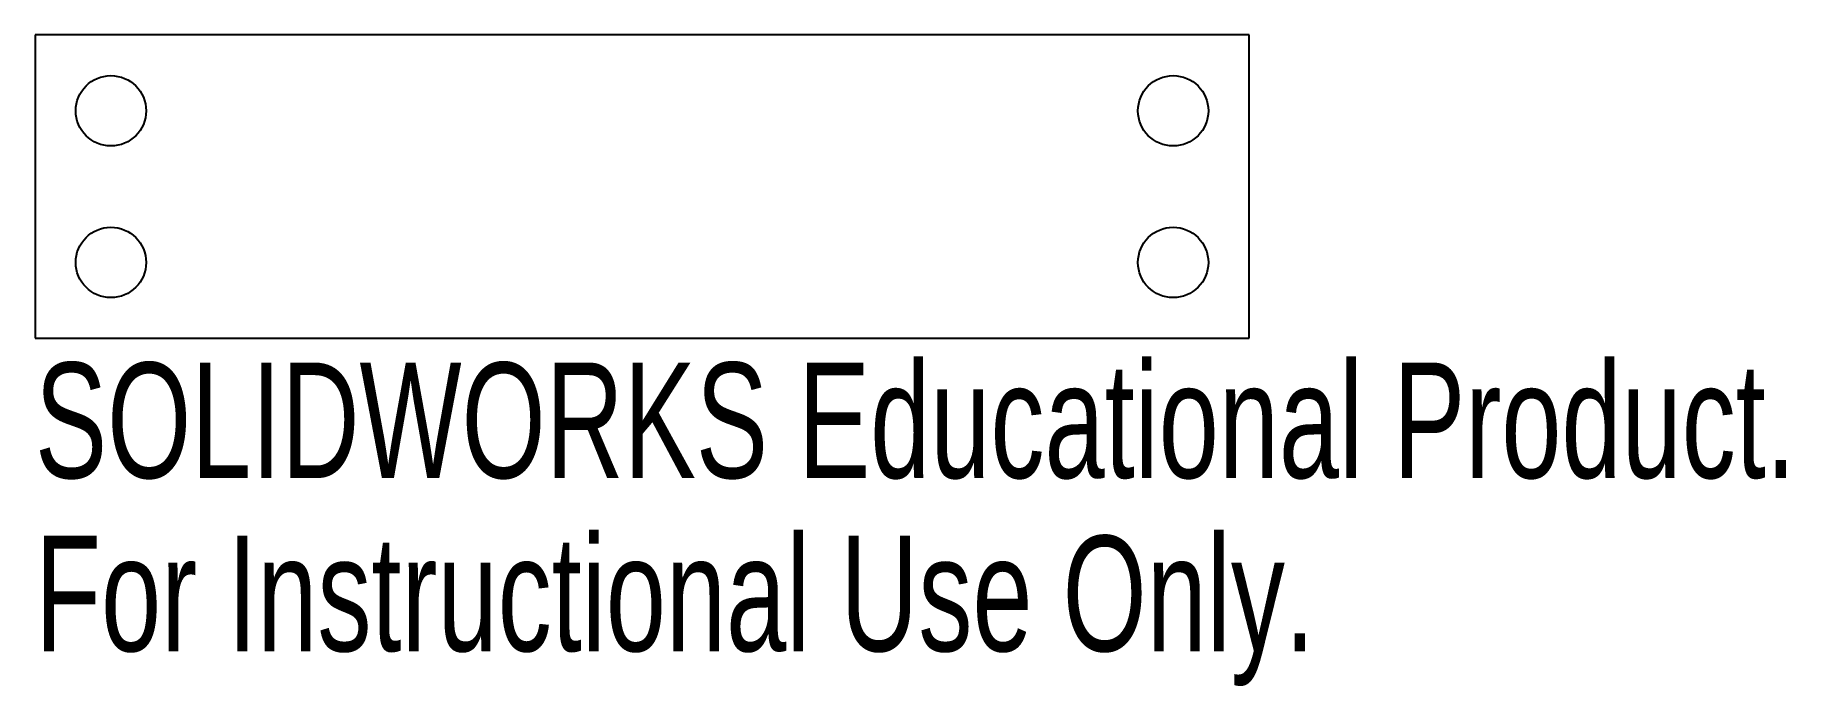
# Model space of a CAD drawing. Header units: inches. Extents: x 0 to 2.88, y -0.57 to 0.5.
import ezdxf

# ---------------------------------------------------------------- set-up
doc = ezdxf.new("R2010")
doc.units = ezdxf.units.IN
doc.header["$MEASUREMENT"] = 0
doc.styles.add('SLDTEXTSTYLE0', font='TXT', dxfattribs={"width": 0.7})

msp = doc.modelspace()

# ---------------------------------------------------------------- linework, layer by layer
at = {"color": 7, "linetype": 'Continuous', "lineweight": 25}
for p, q in [((2, 0.5), (0, 0.5)), ((0, 0.5), (0, 0)), ((2, 0), (2, 0.5)), ((0, 0), (2, 0))]:
    msp.add_line(p, q, dxfattribs=at)
for centre in [(0.125, 0.375), (1.875, 0.375), (0.125, 0.125), (1.875, 0.125)]:
    msp.add_circle(centre, 0.058, dxfattribs=at)

# ---------------------------------------------------------------- texts
at = {"color": 7, "linetype": 'Continuous', "char_height": 0.1903, "attachment_point": 1, "style": 'SLDTEXTSTYLE0'}
for s, insert in [('SOLIDWORKS Educational Product.', (0, -0.0401)), ('For Instructional Use Only.', (0, -0.3256))]:
    msp.add_mtext(s, dxfattribs=dict(at, insert=insert))

doc.saveas('drawing.dxf')
